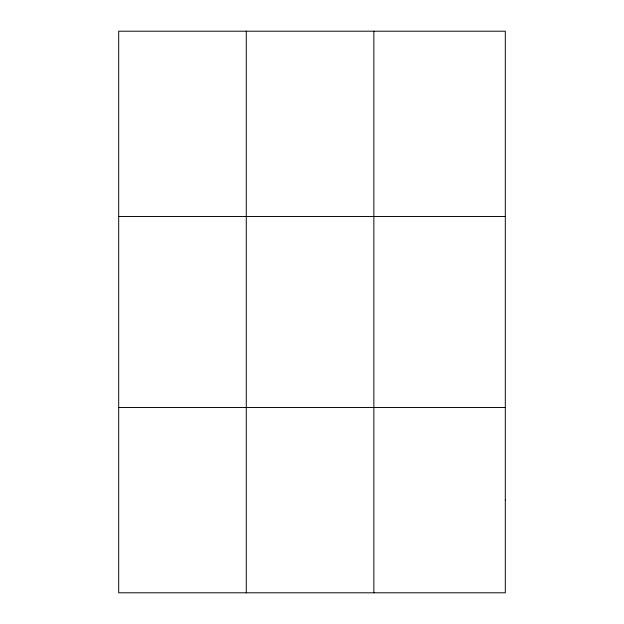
<?xml version="1.0" encoding="UTF-8"?>
<svg xmlns="http://www.w3.org/2000/svg" width="624" height="624" viewBox="0 0 624 624"><rect width="100%" height="100%" fill="white"/><g stroke="black" fill="none" stroke-linecap="round" stroke-linejoin="round"><path stroke-width="0.94" d="M246.277 31.2L246.277 592.8M373.862 31.2L373.862 592.8M118.693 216.528L505.307 216.528M118.693 407.472L505.307 407.472M505.307 500.136L505.307 592.8L118.693 592.8L118.693 31.2L505.307 31.2L505.307 500.136"/></g></svg>
